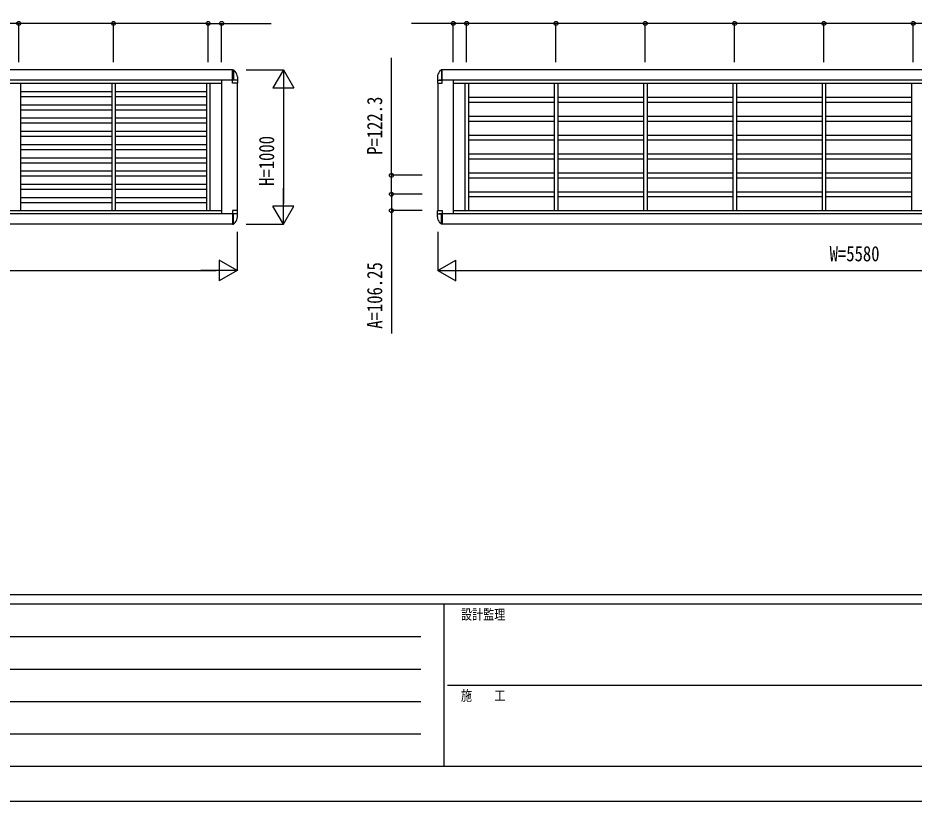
# Model space of a CAD drawing. Units: millimetres, scale not verified. Extents: x -12615 to 12615, y -8910 to 8910.
# Drawn here: x -6674 to -870, y -8910 to -3840 of the extents above; entities that cross this region are included whole.
import ezdxf
from ezdxf.enums import TextEntityAlignment as Align

# ---------------------------------------------------------------- set-up
doc = ezdxf.new("R2010")
doc.units = ezdxf.units.MM
doc.header["$LTSCALE"] = 30
for name, color, linetype in [('0-2_YKK_A1', 4, 'Continuous'), ('0-3_YKK_D', 6, 'Continuous'), ('0-4_YKK_ZWAK', 7, 'Continuous')]:
    doc.layers.add(name, color=color, linetype=linetype)
doc.styles.add('ＭＳ ゴシック', font='')
doc.styles.get('ＭＳ ゴシック').set_extended_font_data('MS Gothic')

msp = doc.modelspace()

# ---------------------------------------------------------------- linework, layer by layer
at = {"layer": '0-2_YKK_A1'}
for p, q in [((-5283.94, -4175), (-10505.94, -4175)), ((-5283.94, -4174.7), (-5278.94, -4174.7)), ((-5283.94, -4263), (-5283.94, -4174.7)), ((-5278.94, -4174.7), (-5278.94, -4243)), ((-5278.94, -4174.7), (-5267.09, -4186.56)), ((-3930.94, -4174.7), (-3942.8, -4186.56)), ((-3925.94, -4174.7), (-3930.94, -4174.7)), ((-3930.94, -4174.7), (-3930.94, -4243)), ((-3925.94, -4263), (-3925.94, -4174.7)), ((1601.36, -4175), (-3925.94, -4175)), ((-5252.44, -4221.91), (-5252.44, -4262)), ((-3957.44, -4221.91), (-3957.44, -4262)), ((-5264.94, -4243), (-10524.94, -4243)), ((-10434.94, -4263), (-5354.94, -4263)), ((-6656.94, -4263), (-6656.94, -5087)), ((-6066.69, -4263), (-6066.69, -5087)), ((-6043.69, -4263), (-6043.69, -5087)), ((-5453.44, -4263), (-5453.44, -5087)), ((-5430.44, -4263), (-5430.44, -5087)), ((-5354.94, -4243), (-5354.94, -5105)), ((-5254.44, -4243), (-5283.94, -4243)), ((-5253.44, -4263), (-5283.94, -4263)), ((-5254.94, -4263), (-5254.94, -5087)), ((-3956.44, -4263), (-3925.94, -4263)), ((-3955.44, -4243), (-3925.94, -4243)), ((-3954.94, -4263), (-3954.94, -5087)), ((1627.56, -4243), (-3944.94, -4243)), ((-3854.94, -4243), (-3854.94, -5107)), ((-3854.94, -4263), (1525.06, -4263)), ((-3779.44, -4263), (-3779.44, -5087)), ((-3756.44, -4263), (-3756.44, -5087)), ((-3201, -4263), (-3201, -5087)), ((-3178, -4263), (-3178, -5087)), ((-2622.55, -4263), (-2622.55, -5087)), ((-2599.55, -4263), (-2599.55, -5087)), ((-2044.11, -4263), (-2044.11, -5087)), ((-2021.11, -4263), (-2021.11, -5087)), ((-1465.66, -4263), (-1465.66, -5087)), ((-1442.66, -4263), (-1442.66, -5087)), ((-887.22, -4263), (-887.22, -5087)), ((-6656.94, -4315.8), (-6066.69, -4315.8)), ((-6656.94, -4347.8), (-6066.69, -4347.8)), ((-6043.69, -4315.8), (-5453.44, -4315.8)), ((-6043.69, -4347.8), (-5453.44, -4347.8)), ((-6656.94, -4401.6), (-6066.69, -4401.6)), ((-6043.69, -4401.6), (-5453.44, -4401.6)), ((-3756.44, -4353.25), (-3201, -4353.25)), ((-3756.44, -4385.25), (-3201, -4385.25)), ((-3178, -4353.25), (-2622.55, -4353.25)), ((-3178, -4385.25), (-2622.55, -4385.25)), ((-2599.55, -4353.25), (-2044.11, -4353.25)), ((-2599.55, -4385.25), (-2044.11, -4385.25)), ((-2021.11, -4353.25), (-1465.66, -4353.25)), ((-2021.11, -4385.25), (-1465.66, -4385.25)), ((-1442.66, -4353.25), (-887.22, -4353.25)), ((-1442.66, -4385.25), (-887.22, -4385.25)), ((-6656.94, -4433.6), (-6066.69, -4433.6)), ((-6043.69, -4433.6), (-5453.44, -4433.6)), ((-6656.94, -4487.4), (-6066.69, -4487.4)), ((-6656.94, -4519.4), (-6066.69, -4519.4)), ((-6043.69, -4487.4), (-5453.44, -4487.4)), ((-6043.69, -4519.4), (-5453.44, -4519.4)), ((-3756.44, -4475.55), (-3201, -4475.55)), ((-3756.44, -4507.55), (-3201, -4507.55)), ((-3178, -4475.55), (-2622.55, -4475.55)), ((-3178, -4507.55), (-2622.55, -4507.55)), ((-2599.55, -4475.55), (-2044.11, -4475.55)), ((-2599.55, -4507.55), (-2044.11, -4507.55)), ((-2021.11, -4475.55), (-1465.66, -4475.55)), ((-2021.11, -4507.55), (-1465.66, -4507.55)), ((-1442.66, -4475.55), (-887.22, -4475.55)), ((-1442.66, -4507.55), (-887.22, -4507.55)), ((-6656.94, -4573.2), (-6066.69, -4573.2)), ((-6043.69, -4573.2), (-5453.44, -4573.2)), ((-6656.94, -4605.2), (-6066.69, -4605.2)), ((-6043.69, -4605.2), (-5453.44, -4605.2)), ((-3756.44, -4597.85), (-3201, -4597.85)), ((-3756.44, -4629.85), (-3201, -4629.85)), ((-3178, -4597.85), (-2622.55, -4597.85)), ((-3178, -4629.85), (-2622.55, -4629.85)), ((-2599.55, -4597.85), (-2044.11, -4597.85)), ((-2599.55, -4629.85), (-2044.11, -4629.85)), ((-2021.11, -4597.85), (-1465.66, -4597.85)), ((-2021.11, -4629.85), (-1465.66, -4629.85)), ((-1442.66, -4597.85), (-887.22, -4597.85)), ((-1442.66, -4629.85), (-887.22, -4629.85)), ((-6656.94, -4659), (-6066.69, -4659)), ((-6656.94, -4691), (-6066.69, -4691)), ((-6043.69, -4659), (-5453.44, -4659)), ((-6043.69, -4691), (-5453.44, -4691)), ((-6656.94, -4744.8), (-6066.69, -4744.8)), ((-6043.69, -4744.8), (-5453.44, -4744.8)), ((-3756.44, -4720.15), (-3201, -4720.15)), ((-3756.44, -4752.15), (-3201, -4752.15)), ((-3178, -4720.15), (-2622.55, -4720.15)), ((-3178, -4752.15), (-2622.55, -4752.15)), ((-2599.55, -4720.15), (-2044.11, -4720.15)), ((-2599.55, -4752.15), (-2044.11, -4752.15)), ((-2021.11, -4720.15), (-1465.66, -4720.15)), ((-2021.11, -4752.15), (-1465.66, -4752.15)), ((-1442.66, -4720.15), (-887.22, -4720.15)), ((-1442.66, -4752.15), (-887.22, -4752.15)), ((-6656.94, -4776.8), (-6066.69, -4776.8)), ((-6043.69, -4776.8), (-5453.44, -4776.8)), ((-6656.94, -4830.6), (-6066.69, -4830.6)), ((-6656.94, -4862.6), (-6066.69, -4862.6)), ((-6043.69, -4830.6), (-5453.44, -4830.6)), ((-6043.69, -4862.6), (-5453.44, -4862.6)), ((-3756.44, -4842.45), (-3201, -4842.45)), ((-3756.44, -4874.45), (-3201, -4874.45)), ((-3178, -4842.45), (-2622.55, -4842.45)), ((-3178, -4874.45), (-2622.55, -4874.45)), ((-2599.55, -4842.45), (-2044.11, -4842.45)), ((-2599.55, -4874.45), (-2044.11, -4874.45)), ((-2021.11, -4842.45), (-1465.66, -4842.45)), ((-2021.11, -4874.45), (-1465.66, -4874.45)), ((-1442.66, -4842.45), (-887.22, -4842.45)), ((-1442.66, -4874.45), (-887.22, -4874.45)), ((-6656.94, -4916.4), (-6066.69, -4916.4)), ((-6043.69, -4916.4), (-5453.44, -4916.4)), ((-6656.94, -4948.4), (-6066.69, -4948.4)), ((-6043.69, -4948.4), (-5453.44, -4948.4)), ((-3756.44, -4964.75), (-3201, -4964.75)), ((-3178, -4964.75), (-2622.55, -4964.75)), ((-2599.55, -4964.75), (-2044.11, -4964.75)), ((-2021.11, -4964.75), (-1465.66, -4964.75)), ((-1442.66, -4964.75), (-887.22, -4964.75)), ((-6656.94, -5002.2), (-6066.69, -5002.2)), ((-6656.94, -5034.2), (-6066.69, -5034.2)), ((-6043.69, -5002.2), (-5453.44, -5002.2)), ((-6043.69, -5034.2), (-5453.44, -5034.2)), ((-3756.44, -4996.75), (-3201, -4996.75)), ((-3178, -4996.75), (-2622.55, -4996.75)), ((-2599.55, -4996.75), (-2044.11, -4996.75)), ((-2021.11, -4996.75), (-1465.66, -4996.75)), ((-1442.66, -4996.75), (-887.22, -4996.75)), ((-5264.94, -5107), (-10524.94, -5107)), ((-10434.94, -5087), (-5354.94, -5087)), ((-5253.44, -5087), (-5283.94, -5087)), ((-5283.94, -5087), (-5283.94, -5175.3)), ((-5254.44, -5107), (-5283.94, -5107)), ((-5278.94, -5175.3), (-5278.94, -5107)), ((-5252.44, -5128.09), (-5252.44, -5088)), ((-3957.44, -5128.09), (-3957.44, -5088)), ((-3956.44, -5087), (-3925.94, -5087)), ((-3955.44, -5107), (-3925.94, -5107)), ((1627.56, -5107), (-3944.94, -5107)), ((-3930.94, -5175.3), (-3930.94, -5107)), ((-3925.94, -5087), (-3925.94, -5175.3)), ((-3854.94, -5087), (1525.06, -5087)), ((-5278.94, -5175.3), (-5267.09, -5163.44)), ((-3930.94, -5175.3), (-3942.8, -5163.44)), ((-5283.94, -5175), (-10505.94, -5175)), ((-5283.94, -5175.3), (-5278.94, -5175.3)), ((-3925.94, -5175.3), (-3930.94, -5175.3)), ((1601.36, -5175), (-3925.94, -5175))]:
    msp.add_line(p, q, dxfattribs=at)
for centre, radius, start, end in [((-5302.44, -4221.91), 50, 0, 45), ((-3907.44, -4221.91), 50, 135, 180), ((-5253.44, -4262), 1, 270, 0), ((-3956.44, -4262), 1, 180, 270), ((-5253.44, -5088), 1, 0, 90), ((-3956.44, -5088), 1, 90, 180), ((-5302.44, -5128.09), 50, 315, 0), ((-3907.44, -5128.09), 50, 180, 225)]:
    msp.add_arc(centre, radius, start, end, dxfattribs=at)
at = {"layer": '0-3_YKK_D'}
for p, q in [((-6668.44, -3875), (-7281.69, -3875)), ((-6668.44, -4125), (-6668.44, -3874)), ((-6668.44, -4125), (-6668.44, -3874)), ((-6055.19, -3875), (-6668.44, -3875)), ((-6055.19, -4125), (-6055.19, -3874)), ((-6055.19, -4125), (-6055.19, -3874)), ((-5441.93, -3875), (-6055.19, -3875)), ((-5441.94, -4125), (-5441.94, -3874)), ((-5441.93, -4125), (-5441.93, -3874)), ((-5354.94, -4125), (-5354.94, -3874)), ((-3854.94, -4125), (-3854.94, -3874)), ((-3767.94, -4125), (-3767.94, -3874)), ((-3767.94, -4125), (-3767.94, -3874)), ((-3189.5, -3875), (-3767.94, -3875)), ((-3189.5, -4125), (-3189.5, -3874)), ((-3189.5, -4125), (-3189.5, -3874)), ((-2611.05, -3875), (-3189.5, -3875)), ((-2611.05, -4125), (-2611.05, -3874)), ((-2611.05, -4125), (-2611.05, -3874)), ((-2032.61, -3875), (-2611.05, -3875)), ((-2032.61, -4125), (-2032.61, -3874)), ((-2032.61, -4125), (-2032.61, -3874)), ((-1454.16, -3875), (-2032.61, -3875)), ((-1454.16, -4125), (-1454.16, -3874)), ((-1454.16, -4125), (-1454.16, -3874)), ((-875.72, -3875), (-1454.16, -3875)), ((-875.72, -4125), (-875.72, -3874)), ((-875.72, -4125), (-875.72, -3874)), ((-297.27, -3875), (-875.72, -3875)), ((-5194.94, -4175), (-4953.94, -4175)), ((-4954.94, -4175), (-5022.44, -4291.91)), ((-4954.94, -4175), (-4887.44, -4291.91)), ((-4954.94, -4175), (-4954.94, -4408.83)), ((-5022.44, -4291.91), (-4887.44, -4291.91)), ((-4954.94, -4310), (-4954.94, -5040)), ((-4055.94, -4858.45), (-4255.94, -4858.45)), ((-4954.94, -5175), (-4954.94, -4941.17)), ((-4055.94, -4980.75), (-4255.94, -4980.75)), ((-4055.94, -4980.75), (-4255.94, -4980.75)), ((-4954.94, -5175), (-5022.44, -5058.09)), ((-4887.44, -5058.09), (-5022.44, -5058.09)), ((-4954.94, -5175), (-4887.44, -5058.09)), ((-4055.94, -5087), (-4255.94, -5087)), ((-5194.94, -5175), (-4953.94, -5175)), ((-5254.94, -5225), (-5254.94, -5476)), ((-3954.94, -5225), (-3954.94, -5476)), ((-5254.94, -5475), (-5371.85, -5407.5)), ((-5371.85, -5407.5), (-5371.85, -5542.5)), ((-3954.94, -5475), (-3838.03, -5407.5)), ((-3838.03, -5542.5), (-3838.03, -5407.5)), ((-10399.94, -5475), (-5389.94, -5475)), ((-5254.94, -5475), (-5488.77, -5475)), ((-5254.94, -5475), (-5371.85, -5542.5)), ((-3954.94, -5475), (-3838.03, -5542.5)), ((-3954.94, -5475), (-3721.11, -5475)), ((-3819.94, -5475), (1490.06, -5475))]:
    msp.add_line(p, q, dxfattribs=at)
for points in [[(-5441.94, -3875), (-5354.94, -3875), (-5034.54, -3875)], [(-3767.94, -3875), (-3854.94, -3875), (-4124.34, -3875)], [(-4254.94, -4980.75), (-4254.94, -4858.45), (-4254.94, -4098.85)], [(-4254.94, -4980.75), (-4254.94, -5087), (-4254.94, -5882)]]:
    msp.add_lwpolyline(points, dxfattribs=at)
for centre in [(-6668.44, -3875), (-6668.44, -3875), (-6055.19, -3875), (-6055.19, -3875), (-5441.94, -3875), (-5441.93, -3875), (-5354.94, -3875), (-3854.94, -3875), (-3767.94, -3875), (-3767.94, -3875), (-3189.5, -3875), (-3189.5, -3875), (-2611.05, -3875), (-2611.05, -3875), (-2032.61, -3875), (-2032.61, -3875), (-1454.16, -3875), (-1454.16, -3875), (-875.72, -3875), (-875.72, -3875), (-4254.94, -4858.45), (-4254.94, -4980.75), (-4254.94, -4980.75), (-4254.94, -5087)]:
    msp.add_circle(centre, 12.75, dxfattribs=at)
at = {"layer": '0-4_YKK_ZWAK'}
for p, q in [((11685.06, -7575), (-11714.94, -7575)), ((-3914.94, -7635), (-11714.94, -7635)), ((-3914.94, -7635), (-3914.94, -8685)), ((-14.94, -7635), (-3914.94, -7635)), ((-11587.44, -7845), (-4064.94, -7845)), ((-11587.44, -8055), (-4064.94, -8055)), ((-3892.44, -8160), (-14.94, -8160)), ((-11587.44, -8265), (-4064.94, -8265)), ((-11587.44, -8475), (-4064.94, -8475)), ((-11714.94, -8685), (-3914.94, -8685)), ((-3914.94, -8685), (-14.94, -8685))]:
    msp.add_line(p, q, dxfattribs=at)
msp.add_lwpolyline([(-12615, -8910), (12615, -8910), (12615, 8910), (-12615, 8910)], close=True, dxfattribs=at)

# ---------------------------------------------------------------- texts
at = {"layer": '0-3_YKK_D', "style": 'ＭＳ ゴシック', "width": 0.8}
for s, p in [('P=122.3', (-4284.94, -4726.45)), ('H=1000', (-4984.94, -4927)), ('A=106.25', (-4284.94, -5852))]:
    msp.add_text(s, height=98.97, rotation=90, dxfattribs=at).set_placement(p, align=Align.BOTTOM_LEFT)
msp.add_text('W=5580', height=98.97, dxfattribs=at).set_placement((-1416.94, -5445), align=Align.BOTTOM_LEFT)
at = {"layer": '0-4_YKK_ZWAK', "style": 'ＭＳ ゴシック', "width": 0.8}
for s, p in [('設計監理', (-3804.94, -7755)), ('施\u3000\u3000工', (-3804.94, -8280))]:
    msp.add_text(s, height=65.98, dxfattribs=at).set_placement(p, align=Align.BOTTOM_LEFT)

doc.saveas('drawing.dxf')
